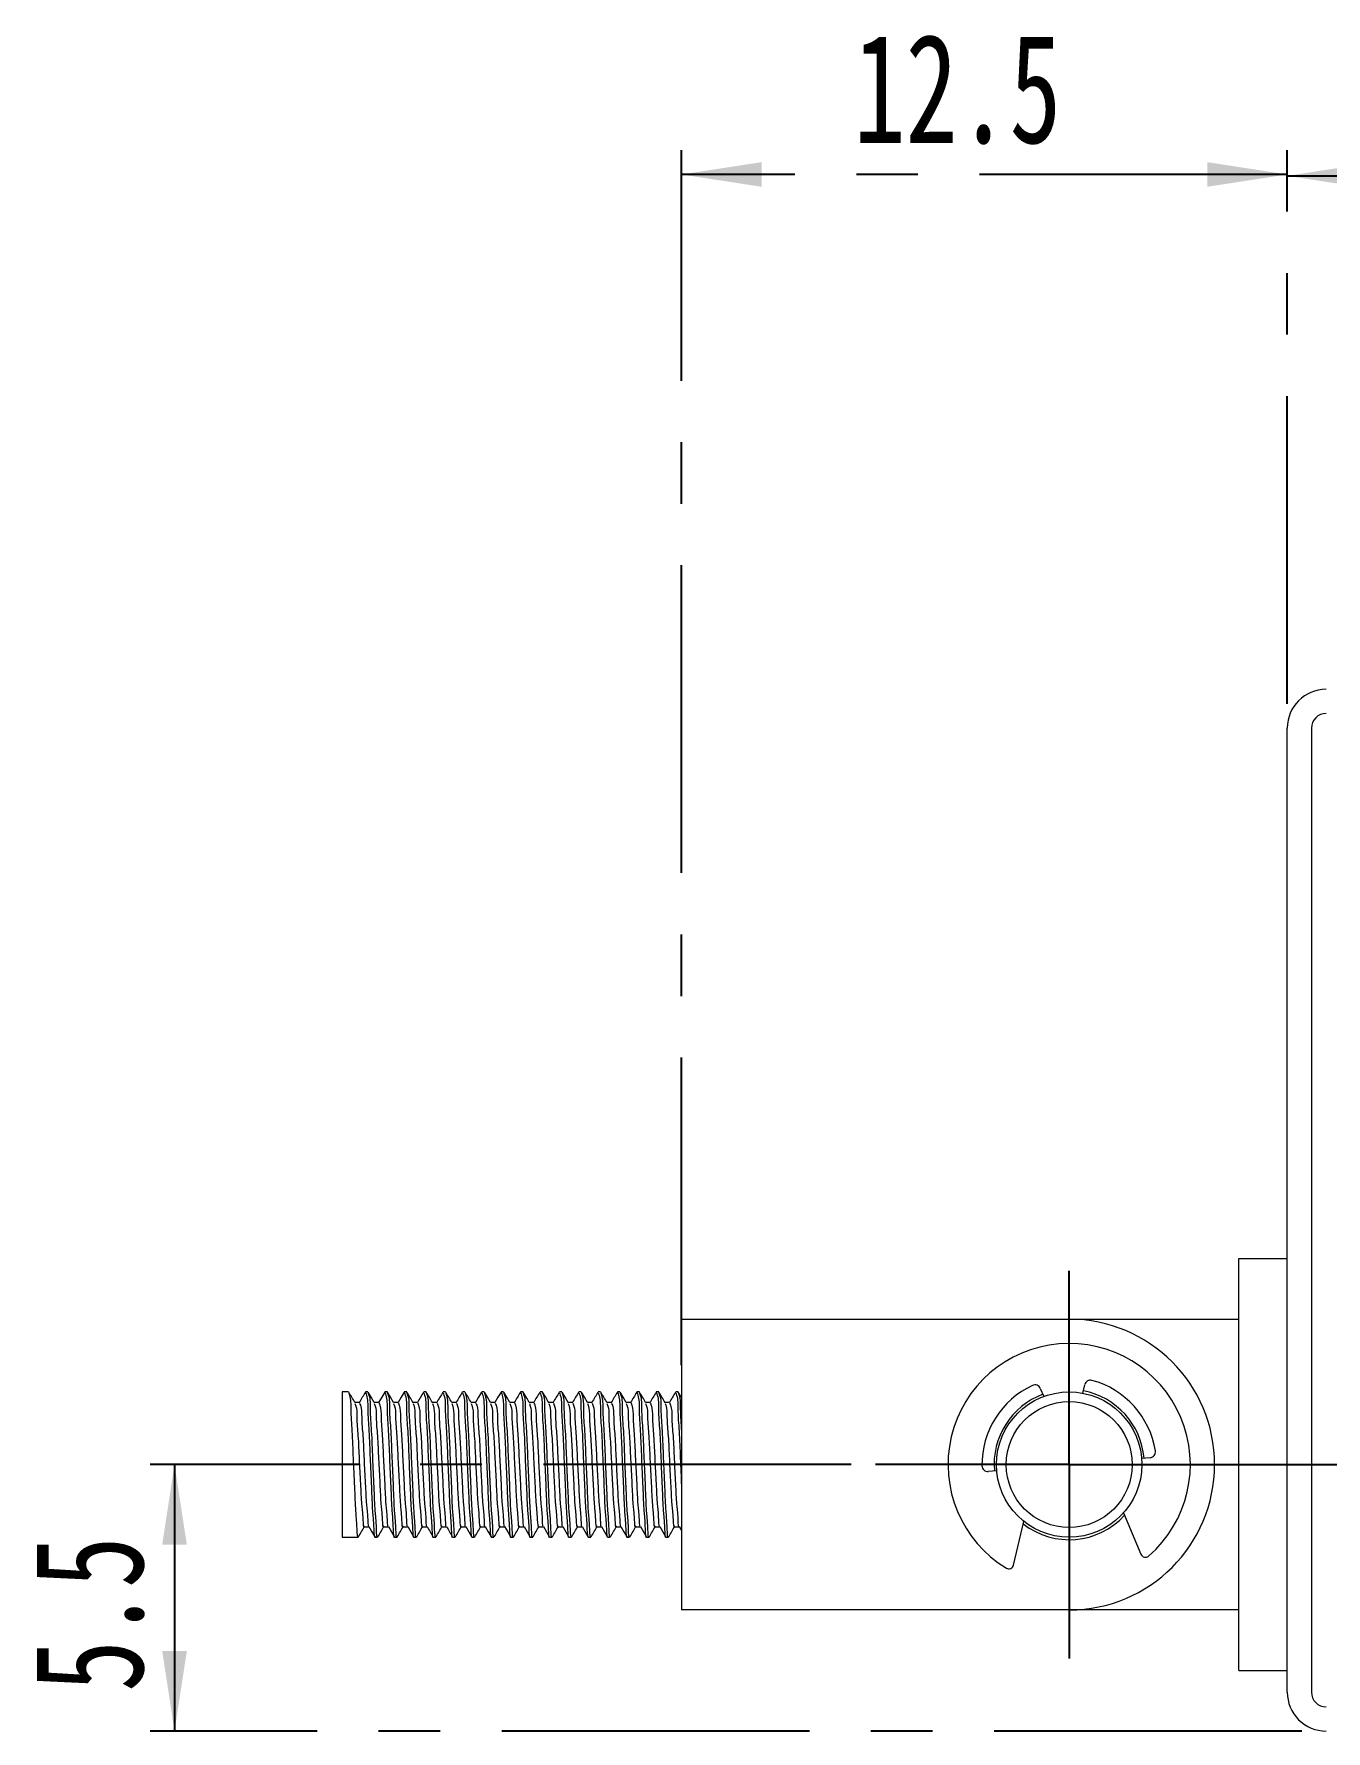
# Paper-space layout '시트4_ENG_with accessory' of a CAD drawing. Header units: millimetres. Extents: x 5 to 415, y 5 to 292.
# Drawn here: x 88.2 to 141.5, y 112.9 to 183 of the extents above; entities that cross this region are included whole.
import ezdxf

# ---------------------------------------------------------------- set-up
doc = ezdxf.new("R2010")
doc.units = ezdxf.units.MM
doc.linetypes.add('CENTERX2', pattern=[20.32, 12.7, -2.54, 2.54, -2.54])
doc.layers.add('CENTER_LINE', color=7, linetype='CENTERX2')
doc.styles.add('SLDTEXTSTYLE0', font='TXT', dxfattribs={"width": 0.7})
doc.dimstyles.new('SLDDIMSTYLE0', dxfattribs={"dimtxt": 4.5, "dimasz": 3.302, "dimexe": 0, "dimexo": 0.0625, "dimgap": 1.125, "dimtad": 1, "dimlfac": 0.5, "dimrnd": 1e-09, "dimzin": 12, "dimdsep": 46, "dimtxsty": 'SLDTEXTSTYLE0', "dimsah": 1, "dimcen": 0.09, "dimadec": 0, "dimazin": 3, "dimtfac": 1, "dimtofl": 0, "dimtmove": 0, "dimatfit": 3, "dimfxl": 1, "dimfrac": 2, "dimtolj": 1, "dimtzin": 12, "dimarcsym": 0})

# ---------------------------------------------------------------- blocks, each defined once
blk = doc.blocks.new('_D_34')
at = {"layer": 'CENTER_LINE'}
for p, q in [((139.931, 155.317), (139.931, 178.112)), ((203.931, 155.317), (203.931, 178.112)), ((139.931, 177.112), (203.931, 177.112))]:
    blk.add_line(p, q, dxfattribs=at)
for points in [[(139.931, 177.112), (143.233, 176.604), (143.233, 177.62)], [(203.931, 177.112), (200.629, 177.62), (200.629, 176.604)]]:
    blk.add_solid(points, dxfattribs=at)
at = {"layer": 'CENTER_LINE', "insert": (168.918, 182.913), "char_height": 4.5, "attachment_point": 1, "style": 'SLDTEXTSTYLE0'}
blk.add_mtext('32', dxfattribs=at)
blk = doc.blocks.new('_D_36')
at = {"layer": 'CENTER_LINE'}
for p, q in [((114.931, 128.017), (114.931, 178.169)), ((139.931, 155.317), (139.931, 178.169)), ((139.931, 177.169), (114.931, 177.169))]:
    blk.add_line(p, q, dxfattribs=at)
for points in [[(114.931, 177.169), (118.233, 176.661), (118.233, 177.677)], [(139.931, 177.169), (136.629, 177.677), (136.629, 176.661)]]:
    blk.add_solid(points, dxfattribs=at)
at = {"layer": 'CENTER_LINE', "insert": (122.037, 182.969), "char_height": 4.5, "attachment_point": 1, "style": 'SLDTEXTSTYLE0'}
blk.add_mtext('12.5', dxfattribs=at)
blk = doc.blocks.new('_D_37')
at = {"layer": 'CENTER_LINE'}
for p, q in [((121.931, 123.917), (93.009, 123.917)), ((94.009, 123.917), (94.009, 112.917)), ((140.531, 112.917), (93.009, 112.917))]:
    blk.add_line(p, q, dxfattribs=at)
for points in [[(94.009, 123.917), (93.501, 120.615), (94.517, 120.615)], [(94.009, 112.917), (94.517, 116.219), (93.501, 116.219)]]:
    blk.add_solid(points, dxfattribs=at)
at = {"layer": 'CENTER_LINE', "insert": (88.208, 114.53), "char_height": 4.5, "attachment_point": 1, "rotation": 90, "style": 'SLDTEXTSTYLE0'}
blk.add_mtext('5.5', dxfattribs=at)
blk = doc.blocks.new('SW_CENTERMARKSYMBOL_17')
at = {"layer": 'CENTER_LINE', "color": 0}
for p, q in [((0, 5), (0, 8)), ((0, 0), (0, 5)), ((-5, 0), (-8, 0)), ((0, 0), (-5, 0)), ((0, 0), (0, -5)), ((0, 0), (5, 0)), ((5, 0), (71.473, 0)), ((0, -5), (0, -8))]:
    blk.add_line(p, q, dxfattribs=at)

psp = doc.layouts.new('시트4_ENG_with accessory')

# ---------------------------------------------------------------- linework, layer by layer
at = {"color": 7, "linetype": 'Continuous', "lineweight": 18}
for p, q in [((139.931, 114.517), (139.931, 154.317)), ((140.931, 154.317), (140.931, 114.517)), ((137.931, 132.417), (139.931, 132.417)), ((137.931, 115.417), (137.931, 132.417)), ((114.931, 129.917), (114.931, 117.917)), ((114.931, 129.917), (117.531, 129.917)), ((117.531, 129.917), (130.931, 129.917)), ((130.931, 129.917), (137.931, 129.917)), ((101.192, 126.917), (100.931, 126.917)), ((100.931, 126.917), (100.931, 120.917)), ((101.992, 126.917), (101.892, 126.917)), ((102.792, 126.917), (102.692, 126.917)), ((103.592, 126.917), (103.492, 126.917)), ((104.392, 126.917), (104.292, 126.917)), ((105.192, 126.917), (105.092, 126.917)), ((105.992, 126.917), (105.892, 126.917)), ((106.792, 126.917), (106.692, 126.917)), ((107.592, 126.917), (107.492, 126.917)), ((108.392, 126.917), (108.292, 126.917)), ((109.192, 126.917), (109.092, 126.917)), ((109.992, 126.917), (109.892, 126.917)), ((110.792, 126.917), (110.692, 126.917)), ((111.592, 126.917), (111.492, 126.917)), ((112.392, 126.917), (112.292, 126.917)), ((113.192, 126.917), (113.092, 126.917)), ((113.992, 126.917), (113.892, 126.917)), ((114.792, 126.917), (114.692, 126.917)), ((129.739, 127.059), (129.879, 126.727)), ((131.492, 126.864), (131.574, 127.215)), ((101.642, 126.484), (101.447, 126.484)), ((102.442, 126.484), (102.247, 126.484)), ((103.242, 126.484), (103.047, 126.484)), ((104.042, 126.484), (103.847, 126.484)), ((104.842, 126.484), (104.647, 126.484)), ((105.642, 126.484), (105.447, 126.484)), ((106.442, 126.484), (106.247, 126.484)), ((107.242, 126.484), (107.047, 126.484)), ((108.042, 126.484), (107.847, 126.484)), ((108.842, 126.484), (108.647, 126.484)), ((109.642, 126.484), (109.447, 126.484)), ((110.442, 126.484), (110.247, 126.484)), ((111.242, 126.484), (111.047, 126.484)), ((112.042, 126.484), (111.847, 126.484)), ((112.842, 126.484), (112.647, 126.484)), ((113.642, 126.484), (113.447, 126.484)), ((114.442, 126.484), (114.247, 126.484)), ((134.27, 124.202), (133.92, 124.172)), ((127.942, 123.663), (127.592, 123.633)), ((133.173, 121.924), (133.894, 120.215)), ((101.842, 121.35), (102.037, 121.35)), ((102.642, 121.35), (102.837, 121.35)), ((103.442, 121.35), (103.637, 121.35)), ((104.242, 121.35), (104.437, 121.35)), ((105.042, 121.35), (105.237, 121.35)), ((105.842, 121.35), (106.037, 121.35)), ((106.642, 121.35), (106.837, 121.35)), ((107.442, 121.35), (107.637, 121.35)), ((108.242, 121.35), (108.437, 121.35)), ((109.042, 121.35), (109.237, 121.35)), ((109.842, 121.35), (110.037, 121.35)), ((110.642, 121.35), (110.837, 121.35)), ((111.442, 121.35), (111.637, 121.35)), ((112.242, 121.35), (112.437, 121.35)), ((113.042, 121.35), (113.237, 121.35)), ((113.842, 121.35), (114.037, 121.35)), ((114.642, 121.35), (114.837, 121.35)), ((114.833, 121.359), (114.931, 121.189)), ((128.637, 119.767), (129.058, 121.573)), ((100.931, 120.917), (101.592, 120.917)), ((102.292, 120.917), (102.392, 120.917)), ((103.092, 120.917), (103.192, 120.917)), ((103.892, 120.917), (103.992, 120.917)), ((104.692, 120.917), (104.792, 120.917)), ((105.492, 120.917), (105.592, 120.917)), ((106.292, 120.917), (106.392, 120.917)), ((107.092, 120.917), (107.192, 120.917)), ((107.892, 120.917), (107.992, 120.917)), ((108.692, 120.917), (108.792, 120.917)), ((109.492, 120.917), (109.592, 120.917)), ((110.292, 120.917), (110.392, 120.917)), ((111.092, 120.917), (111.192, 120.917)), ((111.892, 120.917), (111.992, 120.917)), ((112.692, 120.917), (112.792, 120.917)), ((113.492, 120.917), (113.592, 120.917)), ((114.292, 120.917), (114.392, 120.917)), ((117.531, 117.917), (114.931, 117.917)), ((130.931, 117.917), (117.531, 117.917)), ((137.931, 117.917), (130.931, 117.917)), ((137.931, 115.417), (139.931, 115.417))]:
    psp.add_line(p, q, dxfattribs=at)
at = {"color": 7, "linetype": 'Continuous', "lineweight": 18, "flags": 128}
for points in [[(102.251, 126.477), (102.126, 126.694), (102, 126.911)], [(102.684, 126.91), (102.558, 126.693), (102.432, 126.476)], [(103.051, 126.477), (102.926, 126.694), (102.8, 126.911)], [(103.484, 126.91), (103.358, 126.693), (103.232, 126.476)], [(106.684, 126.91), (106.558, 126.693), (106.432, 126.476)], [(107.051, 126.477), (106.926, 126.694), (106.8, 126.911)], [(107.484, 126.91), (107.358, 126.693), (107.232, 126.476)], [(107.851, 126.477), (107.726, 126.694), (107.6, 126.911)], [(110.251, 126.477), (110.126, 126.694), (110, 126.911)], [(111.051, 126.477), (110.926, 126.694), (110.8, 126.911)], [(112.651, 126.477), (112.526, 126.694), (112.4, 126.911)], [(102.033, 121.359), (102.158, 121.141), (102.284, 120.924)], [(102.833, 121.359), (102.958, 121.141), (103.084, 120.924)], [(103.633, 121.359), (103.758, 121.141), (103.884, 120.924)], [(106.033, 121.359), (106.158, 121.141), (106.284, 120.924)], [(106.833, 121.359), (106.958, 121.141), (107.084, 120.924)], [(107.633, 121.359), (107.758, 121.141), (107.884, 120.924)], [(108.433, 121.359), (108.558, 121.141), (108.684, 120.924)], [(109.233, 121.359), (109.358, 121.141), (109.484, 120.924)], [(110.033, 121.359), (110.158, 121.141), (110.284, 120.924)], [(110.833, 121.359), (110.958, 121.141), (111.084, 120.924)], [(111.633, 121.359), (111.758, 121.141), (111.884, 120.924)], [(112.433, 121.359), (112.558, 121.141), (112.684, 120.924)], [(113.233, 121.359), (113.358, 121.141), (113.484, 120.924)], [(114.033, 121.359), (114.158, 121.141), (114.284, 120.924)]]:
    psp.add_lwpolyline(points, dxfattribs=at)
at = {"color": 7, "linetype": 'Continuous', "lineweight": 18}
for radius in [3, 2.6]:
    psp.add_circle((130.931, 123.917), radius, dxfattribs=at)
for centre, radius, start, end in [((141.531, 154.317), 1.6, 90.00011, 179.99989), ((141.531, 154.317), 0.6, 89.99961, 180.00021), ((130.931, 123.917), 6, 270.00001, 89.99999), ((130.931, 123.917), 5, 310.96972, 238.77024), ((130.931, 123.917), 3.6, 114.86744, 180.77405), ((130.931, 123.917), 3.1, 110.59825, 184.86994), ((129.518, 126.966), 0.24, 22.87147, 114.86514), ((130.931, 123.917), 3.1, 4.86998, 79.14171), ((131.808, 127.161), 0.24, 74.87374, 166.86952), ((130.931, 123.917), 3.6, 8.96614, 74.87221), ((134.25, 124.441), 0.24, 274.87054, 8.96515), ((127.571, 123.872), 0.24, 180.77368, 274.86922), ((130.931, 123.917), 3.1, 232.25476, 317.48519), ((134.078, 120.293), 0.2, 202.86889, 310.97074), ((128.442, 119.813), 0.2, 238.77298, 346.86722), ((141.531, 114.517), 1.6, 180.00002, 270.00012), ((141.531, 114.517), 0.6, 180.00004, 269.99978)]:
    psp.add_arc(centre, radius, start, end, dxfattribs=at)
for points, knots in [([(101.451, 126.477), (101.41, 126.549), (101.326, 126.694), (101.242, 126.838), (101.2, 126.911)], [0, 0, 0, 0, 0.499933, 1, 1, 1, 1]), ([(101.201, 126.858), (101.211, 126.833), (101.291, 126.629), (101.266, 126.091), (101.346, 125.237), (101.376, 124.153), (101.433, 123.094), (101.469, 121.995), (101.521, 121.577), (101.549, 120.818), (101.597, 120.964), (101.605, 120.988)], [0, 0, 0, 0, 0.013526, 0.109229, 0.260377, 0.446018, 0.64329, 0.810404, 0.933977, 0.9892, 1, 1, 1, 1]), ([(101.884, 126.91), (101.842, 126.837), (101.758, 126.693), (101.674, 126.548), (101.632, 126.476)], [0, 0, 0, 0, 0.50008, 1, 1, 1, 1]), ([(101.892, 126.88), (101.905, 126.848), (101.99, 126.636), (101.968, 126.091), (102.045, 125.237), (102.076, 124.152), (102.133, 123.097), (102.168, 121.985), (102.223, 121.597), (102.246, 120.822), (102.289, 120.945), (102.292, 120.954)], [0, 0, 0, 0, 0.017448, 0.113358, 0.264832, 0.450876, 0.648574, 0.81605, 0.93989, 0.995233, 1, 1, 1, 1]), ([(102.001, 126.858), (102.011, 126.833), (102.091, 126.629), (102.066, 126.091), (102.146, 125.237), (102.176, 124.152), (102.233, 123.097), (102.268, 121.985), (102.323, 121.597), (102.346, 120.822), (102.389, 120.945), (102.392, 120.954)], [0, 0, 0, 0, 0.0136085, 0.1098933, 0.2619595, 0.4487298, 0.6472013, 0.815331, 0.9396552, 0.995214, 1, 1, 1, 1]), ([(102.692, 126.88), (102.705, 126.848), (102.79, 126.636), (102.768, 126.091), (102.845, 125.237), (102.876, 124.152), (102.933, 123.097), (102.968, 121.985), (103.023, 121.597), (103.046, 120.822), (103.089, 120.945), (103.092, 120.954)], [0, 0, 0, 0, 0.017447, 0.113358, 0.264832, 0.450875, 0.648574, 0.81605, 0.93989, 0.995233, 1, 1, 1, 1]), ([(102.801, 126.858), (102.811, 126.833), (102.891, 126.629), (102.866, 126.091), (102.946, 125.237), (102.976, 124.152), (103.033, 123.097), (103.068, 121.985), (103.123, 121.597), (103.146, 120.822), (103.189, 120.945), (103.192, 120.954)], [0, 0, 0, 0, 0.013608, 0.109893, 0.26196, 0.44873, 0.647202, 0.815331, 0.939655, 0.995214, 1, 1, 1, 1]), ([(103.492, 126.88), (103.505, 126.848), (103.59, 126.636), (103.568, 126.091), (103.645, 125.237), (103.676, 124.152), (103.733, 123.097), (103.768, 121.985), (103.823, 121.597), (103.846, 120.822), (103.889, 120.945), (103.892, 120.954)], [0, 0, 0, 0, 0.017448, 0.113358, 0.264832, 0.450876, 0.648574, 0.81605, 0.93989, 0.995233, 1, 1, 1, 1]), ([(103.851, 126.477), (103.81, 126.549), (103.726, 126.694), (103.642, 126.838), (103.6, 126.911)], [0, 0, 0, 0, 0.499933, 1, 1, 1, 1]), ([(103.601, 126.858), (103.611, 126.833), (103.691, 126.629), (103.666, 126.091), (103.746, 125.237), (103.776, 124.152), (103.833, 123.097), (103.868, 121.985), (103.923, 121.597), (103.946, 120.822), (103.989, 120.945), (103.992, 120.954)], [0, 0, 0, 0, 0.0136085, 0.1098934, 0.2619596, 0.4487298, 0.6472012, 0.8153309, 0.939655, 0.995214, 1, 1, 1, 1]), ([(104.284, 126.91), (104.242, 126.837), (104.158, 126.693), (104.074, 126.548), (104.032, 126.476)], [0, 0, 0, 0, 0.50008, 1, 1, 1, 1]), ([(104.292, 126.88), (104.305, 126.848), (104.39, 126.636), (104.368, 126.091), (104.445, 125.237), (104.476, 124.152), (104.533, 123.097), (104.568, 121.985), (104.623, 121.597), (104.646, 120.822), (104.689, 120.945), (104.692, 120.954)], [0, 0, 0, 0, 0.017448, 0.113358, 0.264832, 0.450876, 0.648575, 0.81605, 0.93989, 0.995233, 1, 1, 1, 1]), ([(104.651, 126.477), (104.61, 126.549), (104.526, 126.694), (104.442, 126.838), (104.4, 126.911)], [0, 0, 0, 0, 0.499933, 1, 1, 1, 1]), ([(104.401, 126.858), (104.411, 126.833), (104.491, 126.629), (104.466, 126.091), (104.546, 125.237), (104.576, 124.152), (104.633, 123.097), (104.668, 121.985), (104.723, 121.597), (104.746, 120.822), (104.789, 120.945), (104.792, 120.954)], [0, 0, 0, 0, 0.013608, 0.109893, 0.26196, 0.44873, 0.647201, 0.815331, 0.939655, 0.995214, 1, 1, 1, 1]), ([(105.084, 126.91), (105.042, 126.837), (104.958, 126.693), (104.874, 126.548), (104.832, 126.476)], [0, 0, 0, 0, 0.50008, 1, 1, 1, 1]), ([(105.092, 126.88), (105.105, 126.848), (105.19, 126.636), (105.168, 126.091), (105.245, 125.237), (105.276, 124.152), (105.333, 123.097), (105.368, 121.985), (105.423, 121.597), (105.446, 120.822), (105.489, 120.945), (105.492, 120.954)], [0, 0, 0, 0, 0.017448, 0.113358, 0.264832, 0.450876, 0.648575, 0.81605, 0.93989, 0.995233, 1, 1, 1, 1]), ([(105.451, 126.477), (105.41, 126.549), (105.326, 126.694), (105.242, 126.838), (105.2, 126.911)], [0, 0, 0, 0, 0.499933, 1, 1, 1, 1]), ([(105.201, 126.858), (105.211, 126.833), (105.291, 126.629), (105.266, 126.091), (105.346, 125.237), (105.376, 124.152), (105.433, 123.097), (105.468, 121.985), (105.523, 121.597), (105.546, 120.822), (105.589, 120.945), (105.592, 120.954)], [0, 0, 0, 0, 0.0136085, 0.1098933, 0.2619595, 0.4487298, 0.6472013, 0.815331, 0.9396552, 0.995214, 1, 1, 1, 1]), ([(105.884, 126.91), (105.842, 126.837), (105.758, 126.693), (105.674, 126.548), (105.632, 126.476)], [0, 0, 0, 0, 0.50008, 1, 1, 1, 1]), ([(105.892, 126.88), (105.905, 126.848), (105.99, 126.636), (105.968, 126.091), (106.045, 125.237), (106.076, 124.152), (106.133, 123.097), (106.168, 121.985), (106.223, 121.597), (106.246, 120.822), (106.289, 120.945), (106.292, 120.954)], [0, 0, 0, 0, 0.017448, 0.113358, 0.264832, 0.450876, 0.648575, 0.81605, 0.93989, 0.995233, 1, 1, 1, 1]), ([(106.251, 126.477), (106.209, 126.549), (106.126, 126.694), (106.042, 126.838), (106, 126.911)], [0, 0, 0, 0, 0.499933, 1, 1, 1, 1]), ([(106.001, 126.858), (106.011, 126.833), (106.091, 126.629), (106.066, 126.091), (106.146, 125.237), (106.176, 124.152), (106.233, 123.097), (106.268, 121.985), (106.323, 121.597), (106.346, 120.822), (106.389, 120.945), (106.392, 120.954)], [0, 0, 0, 0, 0.0136085, 0.1098933, 0.2619595, 0.4487298, 0.6472013, 0.815331, 0.9396552, 0.995214, 1, 1, 1, 1]), ([(106.692, 126.88), (106.705, 126.848), (106.79, 126.636), (106.768, 126.091), (106.845, 125.237), (106.876, 124.152), (106.933, 123.097), (106.968, 121.985), (107.023, 121.597), (107.046, 120.822), (107.089, 120.945), (107.092, 120.954)], [0, 0, 0, 0, 0.017447, 0.113358, 0.264832, 0.450875, 0.648574, 0.81605, 0.93989, 0.995233, 1, 1, 1, 1]), ([(106.801, 126.858), (106.811, 126.833), (106.891, 126.629), (106.866, 126.091), (106.946, 125.237), (106.976, 124.152), (107.033, 123.097), (107.068, 121.985), (107.123, 121.597), (107.146, 120.822), (107.189, 120.945), (107.192, 120.954)], [0, 0, 0, 0, 0.013608, 0.109893, 0.26196, 0.44873, 0.647202, 0.815331, 0.939655, 0.995214, 1, 1, 1, 1]), ([(107.492, 126.88), (107.505, 126.848), (107.59, 126.636), (107.568, 126.091), (107.645, 125.237), (107.676, 124.152), (107.733, 123.097), (107.768, 121.985), (107.823, 121.597), (107.846, 120.822), (107.889, 120.945), (107.892, 120.954)], [0, 0, 0, 0, 0.0174479, 0.1133579, 0.2648322, 0.4508755, 0.6485744, 0.8160497, 0.9398899, 0.9952327, 1, 1, 1, 1]), ([(107.601, 126.858), (107.611, 126.833), (107.691, 126.629), (107.666, 126.091), (107.746, 125.237), (107.776, 124.152), (107.833, 123.097), (107.868, 121.985), (107.923, 121.597), (107.946, 120.822), (107.989, 120.945), (107.992, 120.954)], [0, 0, 0, 0, 0.0136085, 0.1098934, 0.2619596, 0.4487298, 0.6472012, 0.8153309, 0.939655, 0.995214, 1, 1, 1, 1]), ([(108.284, 126.91), (108.242, 126.837), (108.158, 126.693), (108.074, 126.548), (108.032, 126.476)], [0, 0, 0, 0, 0.50008, 1, 1, 1, 1]), ([(108.292, 126.88), (108.305, 126.848), (108.39, 126.636), (108.368, 126.091), (108.445, 125.237), (108.476, 124.152), (108.533, 123.097), (108.568, 121.985), (108.623, 121.597), (108.646, 120.822), (108.689, 120.945), (108.692, 120.954)], [0, 0, 0, 0, 0.017448, 0.113358, 0.264832, 0.450876, 0.648575, 0.81605, 0.93989, 0.995233, 1, 1, 1, 1]), ([(108.651, 126.477), (108.61, 126.549), (108.526, 126.694), (108.442, 126.838), (108.4, 126.911)], [0, 0, 0, 0, 0.499933, 1, 1, 1, 1]), ([(108.401, 126.858), (108.411, 126.833), (108.491, 126.629), (108.466, 126.091), (108.546, 125.237), (108.576, 124.152), (108.633, 123.097), (108.668, 121.985), (108.723, 121.597), (108.746, 120.822), (108.789, 120.945), (108.792, 120.954)], [0, 0, 0, 0, 0.0136085, 0.1098934, 0.2619596, 0.4487298, 0.6472012, 0.8153309, 0.939655, 0.995214, 1, 1, 1, 1]), ([(109.084, 126.91), (109.042, 126.837), (108.958, 126.693), (108.874, 126.548), (108.832, 126.476)], [0, 0, 0, 0, 0.500084, 1, 1, 1, 1]), ([(109.092, 126.88), (109.105, 126.848), (109.19, 126.636), (109.168, 126.091), (109.245, 125.237), (109.276, 124.152), (109.333, 123.097), (109.368, 121.985), (109.423, 121.597), (109.446, 120.822), (109.489, 120.945), (109.492, 120.954)], [0, 0, 0, 0, 0.017448, 0.113358, 0.264832, 0.450876, 0.648575, 0.81605, 0.93989, 0.995233, 1, 1, 1, 1]), ([(109.451, 126.477), (109.41, 126.549), (109.326, 126.694), (109.242, 126.838), (109.2, 126.911)], [0, 0, 0, 0, 0.499933, 1, 1, 1, 1]), ([(109.201, 126.858), (109.211, 126.833), (109.291, 126.629), (109.266, 126.091), (109.346, 125.237), (109.376, 124.152), (109.433, 123.097), (109.468, 121.985), (109.523, 121.597), (109.546, 120.822), (109.589, 120.945), (109.592, 120.954)], [0, 0, 0, 0, 0.0136085, 0.1098934, 0.2619595, 0.4487298, 0.6472013, 0.815331, 0.9396551, 0.995214, 1, 1, 1, 1]), ([(109.884, 126.91), (109.842, 126.837), (109.758, 126.693), (109.674, 126.548), (109.632, 126.476)], [0, 0, 0, 0, 0.500084, 1, 1, 1, 1]), ([(109.892, 126.88), (109.905, 126.848), (109.99, 126.636), (109.968, 126.091), (110.045, 125.237), (110.076, 124.152), (110.133, 123.097), (110.168, 121.985), (110.223, 121.597), (110.246, 120.822), (110.289, 120.945), (110.292, 120.954)], [0, 0, 0, 0, 0.017448, 0.113358, 0.264832, 0.450876, 0.648574, 0.81605, 0.93989, 0.995233, 1, 1, 1, 1]), ([(110.001, 126.858), (110.011, 126.833), (110.091, 126.629), (110.066, 126.091), (110.146, 125.237), (110.176, 124.152), (110.233, 123.097), (110.268, 121.985), (110.323, 121.597), (110.346, 120.822), (110.389, 120.945), (110.392, 120.954)], [0, 0, 0, 0, 0.0136085, 0.1098934, 0.2619596, 0.4487299, 0.6472014, 0.8153311, 0.9396553, 0.9952142, 1, 1, 1, 1]), ([(110.684, 126.91), (110.642, 126.837), (110.558, 126.693), (110.474, 126.548), (110.432, 126.476)], [0, 0, 0, 0, 0.500084, 1, 1, 1, 1]), ([(110.692, 126.88), (110.705, 126.848), (110.79, 126.636), (110.768, 126.091), (110.845, 125.237), (110.876, 124.152), (110.933, 123.097), (110.968, 121.985), (111.023, 121.597), (111.046, 120.822), (111.089, 120.945), (111.092, 120.954)], [0, 0, 0, 0, 0.017448, 0.113358, 0.264832, 0.450875, 0.648574, 0.81605, 0.93989, 0.995233, 1, 1, 1, 1]), ([(110.801, 126.858), (110.811, 126.833), (110.891, 126.629), (110.866, 126.091), (110.946, 125.237), (110.976, 124.152), (111.033, 123.097), (111.068, 121.985), (111.123, 121.597), (111.146, 120.822), (111.189, 120.945), (111.192, 120.954)], [0, 0, 0, 0, 0.0136085, 0.1098934, 0.2619595, 0.4487298, 0.6472013, 0.815331, 0.9396551, 0.995214, 1, 1, 1, 1]), ([(111.484, 126.91), (111.442, 126.837), (111.358, 126.693), (111.274, 126.548), (111.232, 126.476)], [0, 0, 0, 0, 0.50008, 1, 1, 1, 1]), ([(111.492, 126.88), (111.505, 126.848), (111.59, 126.636), (111.568, 126.091), (111.645, 125.237), (111.676, 124.152), (111.733, 123.097), (111.768, 121.985), (111.823, 121.597), (111.846, 120.822), (111.889, 120.945), (111.892, 120.954)], [0, 0, 0, 0, 0.017448, 0.113358, 0.264832, 0.450876, 0.648575, 0.81605, 0.93989, 0.995233, 1, 1, 1, 1]), ([(111.851, 126.477), (111.81, 126.549), (111.726, 126.694), (111.642, 126.838), (111.6, 126.911)], [0, 0, 0, 0, 0.499933, 1, 1, 1, 1]), ([(111.601, 126.858), (111.611, 126.833), (111.691, 126.629), (111.666, 126.091), (111.746, 125.237), (111.776, 124.152), (111.833, 123.097), (111.868, 121.985), (111.923, 121.597), (111.946, 120.822), (111.989, 120.945), (111.992, 120.954)], [0, 0, 0, 0, 0.0136085, 0.1098934, 0.2619595, 0.4487298, 0.6472013, 0.815331, 0.9396551, 0.995214, 1, 1, 1, 1]), ([(112.284, 126.91), (112.242, 126.837), (112.158, 126.693), (112.074, 126.548), (112.032, 126.476)], [0, 0, 0, 0, 0.500084, 1, 1, 1, 1]), ([(112.292, 126.88), (112.305, 126.848), (112.39, 126.636), (112.368, 126.091), (112.445, 125.237), (112.476, 124.152), (112.533, 123.097), (112.568, 121.985), (112.623, 121.597), (112.646, 120.822), (112.689, 120.945), (112.692, 120.954)], [0, 0, 0, 0, 0.017448, 0.113358, 0.264832, 0.450875, 0.648574, 0.81605, 0.93989, 0.995233, 1, 1, 1, 1]), ([(112.401, 126.858), (112.411, 126.833), (112.491, 126.629), (112.466, 126.091), (112.546, 125.237), (112.576, 124.152), (112.633, 123.097), (112.668, 121.985), (112.723, 121.597), (112.746, 120.822), (112.789, 120.945), (112.792, 120.954)], [0, 0, 0, 0, 0.013608, 0.109893, 0.26196, 0.44873, 0.647201, 0.815331, 0.939655, 0.995214, 1, 1, 1, 1]), ([(113.084, 126.91), (113.042, 126.837), (112.958, 126.693), (112.874, 126.548), (112.832, 126.476)], [0, 0, 0, 0, 0.500084, 1, 1, 1, 1]), ([(113.092, 126.88), (113.105, 126.848), (113.19, 126.636), (113.168, 126.091), (113.245, 125.237), (113.276, 124.152), (113.333, 123.097), (113.368, 121.985), (113.423, 121.597), (113.446, 120.822), (113.489, 120.945), (113.492, 120.954)], [0, 0, 0, 0, 0.0174479, 0.113358, 0.2648323, 0.4508756, 0.6485746, 0.8160499, 0.9398902, 0.9952329, 1, 1, 1, 1]), ([(113.451, 126.477), (113.41, 126.549), (113.326, 126.694), (113.242, 126.838), (113.2, 126.911)], [0, 0, 0, 0, 0.499933, 1, 1, 1, 1]), ([(113.201, 126.858), (113.211, 126.833), (113.291, 126.629), (113.266, 126.091), (113.346, 125.237), (113.376, 124.152), (113.433, 123.097), (113.468, 121.985), (113.523, 121.597), (113.546, 120.822), (113.589, 120.945), (113.592, 120.954)], [0, 0, 0, 0, 0.0136085, 0.1098934, 0.2619595, 0.4487298, 0.6472013, 0.815331, 0.9396551, 0.995214, 1, 1, 1, 1]), ([(113.884, 126.91), (113.842, 126.837), (113.758, 126.693), (113.674, 126.548), (113.632, 126.476)], [0, 0, 0, 0, 0.50008, 1, 1, 1, 1]), ([(113.892, 126.88), (113.905, 126.848), (113.99, 126.636), (113.968, 126.091), (114.045, 125.237), (114.076, 124.152), (114.133, 123.097), (114.168, 121.985), (114.223, 121.597), (114.246, 120.822), (114.289, 120.945), (114.292, 120.954)], [0, 0, 0, 0, 0.017448, 0.113358, 0.264832, 0.450876, 0.648575, 0.81605, 0.93989, 0.995233, 1, 1, 1, 1]), ([(114.251, 126.477), (114.21, 126.549), (114.126, 126.694), (114.042, 126.838), (114, 126.911)], [0, 0, 0, 0, 0.499933, 1, 1, 1, 1]), ([(114.001, 126.858), (114.011, 126.833), (114.091, 126.629), (114.066, 126.091), (114.146, 125.237), (114.176, 124.152), (114.233, 123.097), (114.268, 121.985), (114.323, 121.597), (114.346, 120.822), (114.389, 120.945), (114.392, 120.954)], [0, 0, 0, 0, 0.013609, 0.109894, 0.26196, 0.44873, 0.647201, 0.815331, 0.939655, 0.995214, 1, 1, 1, 1]), ([(114.684, 126.91), (114.642, 126.837), (114.558, 126.693), (114.474, 126.548), (114.432, 126.476)], [0, 0, 0, 0, 0.500084, 1, 1, 1, 1]), ([(114.692, 126.88), (114.705, 126.848), (114.79, 126.636), (114.768, 126.092), (114.845, 125.235), (114.877, 124.175), (114.913, 123.422), (114.931, 123.04)], [0, 0, 0, 0, 0.0271778, 0.1765746, 0.4125224, 0.7023175, 1, 1, 1, 1]), ([(114.931, 126.685), (114.929, 126.688), (114.885, 126.763), (114.842, 126.838), (114.8, 126.911)], [0, 0, 0, 0, 0.039482, 1, 1, 1, 1]), ([(114.801, 126.858), (114.811, 126.833), (114.891, 126.629), (114.868, 126.092), (114.907, 125.602), (114.931, 125.301)], [0, 0, 0, 0, 0.051949, 0.419505, 1, 1, 1, 1]), ([(101.452, 126.431), (101.461, 126.41), (101.54, 126.24), (101.517, 125.776), (101.595, 125.047), (101.626, 124.118), (101.683, 123.215), (101.718, 122.265), (101.772, 121.929), (101.797, 121.27), (101.839, 121.374), (101.842, 121.382)], [0, 0, 0, 0, 0.013365, 0.109739, 0.261791, 0.448511, 0.646932, 0.815023, 0.93938, 0.995147, 1, 1, 1, 1]), ([(101.642, 126.453), (101.655, 126.425), (101.738, 126.248), (101.719, 125.776), (101.795, 125.047), (101.826, 124.117), (101.883, 123.218), (101.917, 122.257), (101.975, 121.945), (101.993, 121.272), (102.032, 121.359), (102.032, 121.359)], [0, 0, 0, 0, 0.017982, 0.114376, 0.266458, 0.453217, 0.651679, 0.819804, 0.944187, 0.999965, 1, 1, 1, 1]), ([(102.252, 126.431), (102.261, 126.41), (102.34, 126.24), (102.317, 125.776), (102.395, 125.047), (102.426, 124.118), (102.483, 123.215), (102.518, 122.265), (102.572, 121.929), (102.597, 121.27), (102.639, 121.374), (102.642, 121.382)], [0, 0, 0, 0, 0.013365, 0.109739, 0.261791, 0.448511, 0.646932, 0.815023, 0.93938, 0.995147, 1, 1, 1, 1]), ([(102.442, 126.453), (102.455, 126.425), (102.538, 126.248), (102.519, 125.776), (102.595, 125.047), (102.626, 124.117), (102.683, 123.218), (102.717, 122.257), (102.775, 121.945), (102.793, 121.272), (102.832, 121.359), (102.832, 121.359)], [0, 0, 0, 0, 0.017982, 0.114376, 0.266458, 0.453217, 0.651679, 0.819804, 0.944187, 0.999965, 1, 1, 1, 1]), ([(103.052, 126.431), (103.061, 126.41), (103.14, 126.24), (103.117, 125.776), (103.195, 125.047), (103.226, 124.118), (103.283, 123.215), (103.318, 122.265), (103.372, 121.929), (103.397, 121.27), (103.439, 121.374), (103.442, 121.382)], [0, 0, 0, 0, 0.013365, 0.109739, 0.261791, 0.448511, 0.646932, 0.815023, 0.939381, 0.995147, 1, 1, 1, 1]), ([(103.242, 126.453), (103.255, 126.425), (103.338, 126.248), (103.319, 125.776), (103.395, 125.047), (103.426, 124.117), (103.483, 123.218), (103.517, 122.257), (103.575, 121.945), (103.593, 121.272), (103.632, 121.359), (103.632, 121.359)], [0, 0, 0, 0, 0.017982, 0.114376, 0.266458, 0.453217, 0.651679, 0.819804, 0.944187, 0.999965, 1, 1, 1, 1]), ([(103.852, 126.431), (103.861, 126.41), (103.94, 126.24), (103.917, 125.776), (103.995, 125.047), (104.026, 124.118), (104.083, 123.215), (104.118, 122.265), (104.172, 121.929), (104.197, 121.27), (104.239, 121.374), (104.242, 121.382)], [0, 0, 0, 0, 0.013365, 0.109739, 0.261791, 0.448511, 0.646933, 0.815023, 0.939381, 0.995147, 1, 1, 1, 1]), ([(104.042, 126.453), (104.055, 126.425), (104.138, 126.248), (104.119, 125.776), (104.195, 125.047), (104.226, 124.117), (104.283, 123.218), (104.317, 122.257), (104.375, 121.945), (104.393, 121.272), (104.432, 121.359), (104.432, 121.359)], [0, 0, 0, 0, 0.017981, 0.114375, 0.266458, 0.453216, 0.651679, 0.819804, 0.944187, 0.999965, 1, 1, 1, 1]), ([(104.652, 126.431), (104.661, 126.41), (104.74, 126.24), (104.717, 125.776), (104.795, 125.047), (104.826, 124.118), (104.883, 123.215), (104.918, 122.265), (104.972, 121.929), (104.997, 121.27), (105.039, 121.374), (105.042, 121.382)], [0, 0, 0, 0, 0.013365, 0.1097392, 0.2617907, 0.4485105, 0.6469322, 0.8150226, 0.9393802, 0.9951465, 1, 1, 1, 1]), ([(104.842, 126.453), (104.855, 126.425), (104.938, 126.248), (104.919, 125.776), (104.995, 125.047), (105.026, 124.117), (105.083, 123.218), (105.117, 122.257), (105.175, 121.945), (105.193, 121.272), (105.232, 121.359), (105.232, 121.359)], [0, 0, 0, 0, 0.017982, 0.114376, 0.266458, 0.453217, 0.651679, 0.819804, 0.944187, 0.999965, 1, 1, 1, 1]), ([(105.452, 126.431), (105.461, 126.41), (105.54, 126.24), (105.517, 125.776), (105.595, 125.047), (105.626, 124.118), (105.683, 123.215), (105.718, 122.265), (105.772, 121.929), (105.797, 121.27), (105.839, 121.374), (105.842, 121.382)], [0, 0, 0, 0, 0.013365, 0.109739, 0.261791, 0.448511, 0.646932, 0.815023, 0.93938, 0.995147, 1, 1, 1, 1]), ([(105.642, 126.453), (105.655, 126.425), (105.738, 126.248), (105.719, 125.776), (105.795, 125.047), (105.826, 124.117), (105.883, 123.218), (105.917, 122.257), (105.975, 121.945), (105.993, 121.272), (106.032, 121.359), (106.032, 121.359)], [0, 0, 0, 0, 0.017982, 0.114376, 0.266458, 0.453217, 0.651679, 0.819804, 0.944187, 0.999965, 1, 1, 1, 1]), ([(106.252, 126.431), (106.261, 126.41), (106.34, 126.24), (106.317, 125.776), (106.395, 125.047), (106.426, 124.118), (106.483, 123.215), (106.518, 122.265), (106.572, 121.929), (106.597, 121.27), (106.639, 121.374), (106.642, 121.382)], [0, 0, 0, 0, 0.013365, 0.109739, 0.261791, 0.448511, 0.646932, 0.815023, 0.93938, 0.995147, 1, 1, 1, 1]), ([(106.442, 126.453), (106.455, 126.425), (106.538, 126.248), (106.519, 125.776), (106.595, 125.047), (106.626, 124.117), (106.683, 123.218), (106.717, 122.257), (106.775, 121.945), (106.793, 121.272), (106.832, 121.359), (106.832, 121.359)], [0, 0, 0, 0, 0.017982, 0.114376, 0.266458, 0.453217, 0.651679, 0.819804, 0.944187, 0.999965, 1, 1, 1, 1]), ([(107.052, 126.431), (107.061, 126.41), (107.14, 126.24), (107.117, 125.776), (107.195, 125.047), (107.226, 124.118), (107.283, 123.215), (107.318, 122.265), (107.372, 121.929), (107.397, 121.27), (107.439, 121.374), (107.442, 121.382)], [0, 0, 0, 0, 0.013366, 0.10974, 0.261791, 0.448511, 0.646933, 0.815023, 0.939381, 0.995147, 1, 1, 1, 1]), ([(107.242, 126.453), (107.255, 126.425), (107.338, 126.248), (107.319, 125.776), (107.395, 125.047), (107.426, 124.117), (107.483, 123.218), (107.517, 122.257), (107.575, 121.945), (107.593, 121.272), (107.632, 121.359), (107.632, 121.359)], [0, 0, 0, 0, 0.017982, 0.114376, 0.266458, 0.453217, 0.651679, 0.819804, 0.944187, 0.999965, 1, 1, 1, 1]), ([(107.852, 126.431), (107.861, 126.41), (107.94, 126.24), (107.917, 125.776), (107.995, 125.047), (108.026, 124.118), (108.083, 123.215), (108.118, 122.265), (108.172, 121.929), (108.197, 121.27), (108.239, 121.374), (108.242, 121.382)], [0, 0, 0, 0, 0.013365, 0.109739, 0.261791, 0.448511, 0.646933, 0.815023, 0.939381, 0.995147, 1, 1, 1, 1]), ([(108.042, 126.453), (108.055, 126.425), (108.138, 126.248), (108.119, 125.776), (108.195, 125.047), (108.226, 124.117), (108.283, 123.218), (108.317, 122.257), (108.375, 121.945), (108.393, 121.272), (108.432, 121.359), (108.432, 121.359)], [0, 0, 0, 0, 0.017982, 0.114376, 0.266458, 0.453217, 0.651679, 0.819804, 0.944187, 0.999965, 1, 1, 1, 1]), ([(108.652, 126.431), (108.661, 126.41), (108.74, 126.24), (108.717, 125.776), (108.795, 125.047), (108.826, 124.118), (108.883, 123.215), (108.918, 122.265), (108.972, 121.929), (108.997, 121.27), (109.039, 121.374), (109.042, 121.382)], [0, 0, 0, 0, 0.013365, 0.109739, 0.261791, 0.448511, 0.646932, 0.815023, 0.939381, 0.995147, 1, 1, 1, 1]), ([(108.842, 126.453), (108.855, 126.425), (108.938, 126.248), (108.919, 125.776), (108.995, 125.047), (109.026, 124.117), (109.083, 123.218), (109.117, 122.257), (109.175, 121.945), (109.193, 121.272), (109.232, 121.359), (109.232, 121.359)], [0, 0, 0, 0, 0.017981, 0.114375, 0.266458, 0.453216, 0.651679, 0.819804, 0.944187, 0.999965, 1, 1, 1, 1]), ([(109.452, 126.431), (109.461, 126.41), (109.54, 126.24), (109.517, 125.776), (109.595, 125.047), (109.626, 124.118), (109.683, 123.215), (109.718, 122.265), (109.772, 121.929), (109.797, 121.27), (109.839, 121.374), (109.842, 121.382)], [0, 0, 0, 0, 0.013365, 0.109739, 0.261791, 0.448511, 0.646933, 0.815023, 0.939381, 0.995147, 1, 1, 1, 1]), ([(109.642, 126.453), (109.655, 126.425), (109.738, 126.248), (109.719, 125.776), (109.795, 125.047), (109.826, 124.117), (109.883, 123.218), (109.917, 122.257), (109.975, 121.945), (109.993, 121.272), (110.032, 121.359), (110.032, 121.359)], [0, 0, 0, 0, 0.017981, 0.114375, 0.266458, 0.453216, 0.651679, 0.819804, 0.944187, 0.999965, 1, 1, 1, 1]), ([(110.252, 126.431), (110.261, 126.41), (110.34, 126.24), (110.317, 125.776), (110.395, 125.047), (110.426, 124.118), (110.483, 123.215), (110.518, 122.265), (110.572, 121.929), (110.597, 121.27), (110.639, 121.374), (110.642, 121.382)], [0, 0, 0, 0, 0.013365, 0.10974, 0.261791, 0.448511, 0.646933, 0.815023, 0.939381, 0.995147, 1, 1, 1, 1]), ([(110.442, 126.453), (110.455, 126.425), (110.538, 126.248), (110.519, 125.776), (110.595, 125.047), (110.626, 124.117), (110.683, 123.218), (110.717, 122.257), (110.775, 121.945), (110.793, 121.272), (110.832, 121.359), (110.832, 121.359)], [0, 0, 0, 0, 0.0179816, 0.1143757, 0.2664584, 0.4532165, 0.6516788, 0.8198039, 0.9441869, 0.9999648, 1, 1, 1, 1]), ([(111.052, 126.431), (111.061, 126.41), (111.14, 126.24), (111.117, 125.776), (111.195, 125.047), (111.226, 124.118), (111.283, 123.215), (111.318, 122.265), (111.372, 121.929), (111.397, 121.27), (111.439, 121.374), (111.442, 121.382)], [0, 0, 0, 0, 0.013365, 0.109739, 0.261791, 0.448511, 0.646933, 0.815023, 0.939381, 0.995147, 1, 1, 1, 1]), ([(111.242, 126.453), (111.255, 126.425), (111.338, 126.248), (111.319, 125.776), (111.395, 125.047), (111.426, 124.117), (111.483, 123.218), (111.517, 122.257), (111.575, 121.945), (111.593, 121.272), (111.632, 121.359), (111.632, 121.359)], [0, 0, 0, 0, 0.017982, 0.114376, 0.266458, 0.453217, 0.651679, 0.819804, 0.944187, 0.999965, 1, 1, 1, 1]), ([(111.852, 126.431), (111.861, 126.41), (111.94, 126.24), (111.917, 125.776), (111.995, 125.047), (112.026, 124.118), (112.083, 123.215), (112.118, 122.265), (112.172, 121.929), (112.197, 121.27), (112.239, 121.374), (112.242, 121.382)], [0, 0, 0, 0, 0.013365, 0.109739, 0.261791, 0.448511, 0.646933, 0.815023, 0.939381, 0.995147, 1, 1, 1, 1]), ([(112.042, 126.453), (112.055, 126.425), (112.138, 126.248), (112.119, 125.776), (112.195, 125.047), (112.226, 124.117), (112.283, 123.218), (112.317, 122.257), (112.375, 121.945), (112.393, 121.272), (112.432, 121.359), (112.432, 121.359)], [0, 0, 0, 0, 0.017981, 0.114375, 0.266458, 0.453216, 0.651679, 0.819804, 0.944187, 0.999965, 1, 1, 1, 1]), ([(112.652, 126.431), (112.661, 126.41), (112.74, 126.24), (112.717, 125.776), (112.795, 125.047), (112.826, 124.118), (112.883, 123.215), (112.918, 122.265), (112.972, 121.929), (112.997, 121.27), (113.039, 121.374), (113.042, 121.382)], [0, 0, 0, 0, 0.013365, 0.109739, 0.261791, 0.448511, 0.646932, 0.815023, 0.939381, 0.995147, 1, 1, 1, 1]), ([(112.842, 126.453), (112.855, 126.425), (112.938, 126.248), (112.919, 125.776), (112.995, 125.047), (113.026, 124.117), (113.083, 123.218), (113.117, 122.257), (113.175, 121.945), (113.193, 121.272), (113.232, 121.359), (113.232, 121.359)], [0, 0, 0, 0, 0.017982, 0.114376, 0.266458, 0.453217, 0.651679, 0.819804, 0.944187, 0.999965, 1, 1, 1, 1]), ([(113.452, 126.431), (113.461, 126.41), (113.54, 126.24), (113.517, 125.776), (113.595, 125.047), (113.626, 124.118), (113.683, 123.215), (113.718, 122.265), (113.772, 121.929), (113.797, 121.27), (113.839, 121.374), (113.842, 121.382)], [0, 0, 0, 0, 0.013365, 0.109739, 0.261791, 0.448511, 0.646933, 0.815023, 0.939381, 0.995147, 1, 1, 1, 1]), ([(113.642, 126.453), (113.655, 126.425), (113.738, 126.248), (113.719, 125.776), (113.795, 125.047), (113.826, 124.117), (113.883, 123.218), (113.917, 122.257), (113.975, 121.945), (113.993, 121.272), (114.032, 121.359), (114.032, 121.359)], [0, 0, 0, 0, 0.017982, 0.114376, 0.266458, 0.453217, 0.651679, 0.819804, 0.944187, 0.999965, 1, 1, 1, 1]), ([(114.252, 126.431), (114.261, 126.41), (114.34, 126.24), (114.317, 125.776), (114.395, 125.047), (114.426, 124.118), (114.483, 123.215), (114.518, 122.265), (114.572, 121.929), (114.597, 121.27), (114.639, 121.374), (114.642, 121.382)], [0, 0, 0, 0, 0.013365, 0.109739, 0.261791, 0.448511, 0.646933, 0.815023, 0.939381, 0.995147, 1, 1, 1, 1]), ([(114.442, 126.453), (114.455, 126.425), (114.538, 126.248), (114.519, 125.776), (114.595, 125.047), (114.626, 124.117), (114.683, 123.218), (114.717, 122.257), (114.775, 121.945), (114.793, 121.272), (114.832, 121.359), (114.832, 121.359)], [0, 0, 0, 0, 0.017981, 0.114375, 0.266458, 0.453216, 0.651679, 0.819804, 0.944187, 0.999965, 1, 1, 1, 1]), ([(101.604, 120.933), (101.646, 121.005), (101.73, 121.15), (101.814, 121.295), (101.856, 121.367)], [0, 0, 0, 0, 0.500157, 1, 1, 1, 1]), ([(102.404, 120.933), (102.446, 121.005), (102.53, 121.15), (102.614, 121.295), (102.656, 121.367)], [0, 0, 0, 0, 0.500157, 1, 1, 1, 1]), ([(103.204, 120.933), (103.246, 121.005), (103.33, 121.15), (103.414, 121.295), (103.456, 121.367)], [0, 0, 0, 0, 0.500153, 1, 1, 1, 1]), ([(104.004, 120.933), (104.046, 121.005), (104.13, 121.15), (104.214, 121.295), (104.256, 121.367)], [0, 0, 0, 0, 0.500161, 1, 1, 1, 1]), ([(104.433, 121.359), (104.475, 121.286), (104.558, 121.141), (104.642, 120.996), (104.684, 120.924)], [0, 0, 0, 0, 0.499943, 1, 1, 1, 1]), ([(104.804, 120.933), (104.846, 121.005), (104.93, 121.15), (105.014, 121.295), (105.056, 121.367)], [0, 0, 0, 0, 0.500161, 1, 1, 1, 1]), ([(105.233, 121.359), (105.275, 121.286), (105.358, 121.141), (105.442, 120.996), (105.484, 120.924)], [0, 0, 0, 0, 0.499943, 1, 1, 1, 1]), ([(105.604, 120.933), (105.646, 121.005), (105.73, 121.15), (105.814, 121.295), (105.856, 121.367)], [0, 0, 0, 0, 0.500161, 1, 1, 1, 1]), ([(106.404, 120.933), (106.446, 121.005), (106.53, 121.15), (106.614, 121.295), (106.656, 121.367)], [0, 0, 0, 0, 0.500157, 1, 1, 1, 1]), ([(107.204, 120.933), (107.246, 121.005), (107.33, 121.15), (107.414, 121.295), (107.456, 121.367)], [0, 0, 0, 0, 0.500157, 1, 1, 1, 1]), ([(108.004, 120.933), (108.046, 121.005), (108.13, 121.15), (108.214, 121.295), (108.256, 121.367)], [0, 0, 0, 0, 0.500161, 1, 1, 1, 1]), ([(108.804, 120.933), (108.846, 121.005), (108.93, 121.15), (109.014, 121.295), (109.056, 121.367)], [0, 0, 0, 0, 0.500161, 1, 1, 1, 1]), ([(109.604, 120.933), (109.646, 121.005), (109.73, 121.15), (109.814, 121.295), (109.856, 121.367)], [0, 0, 0, 0, 0.500159, 1, 1, 1, 1]), ([(110.404, 120.933), (110.446, 121.005), (110.53, 121.15), (110.614, 121.295), (110.656, 121.367)], [0, 0, 0, 0, 0.500159, 1, 1, 1, 1]), ([(111.204, 120.933), (111.246, 121.005), (111.33, 121.15), (111.414, 121.295), (111.456, 121.367)], [0, 0, 0, 0, 0.500161, 1, 1, 1, 1]), ([(112.004, 120.933), (112.046, 121.005), (112.13, 121.15), (112.214, 121.295), (112.256, 121.367)], [0, 0, 0, 0, 0.500159, 1, 1, 1, 1]), ([(112.804, 120.933), (112.846, 121.005), (112.93, 121.15), (113.014, 121.295), (113.056, 121.367)], [0, 0, 0, 0, 0.500159, 1, 1, 1, 1]), ([(113.604, 120.933), (113.646, 121.005), (113.73, 121.15), (113.814, 121.295), (113.856, 121.367)], [0, 0, 0, 0, 0.500159, 1, 1, 1, 1]), ([(114.404, 120.933), (114.446, 121.005), (114.53, 121.15), (114.614, 121.295), (114.656, 121.367)], [0, 0, 0, 0, 0.500159, 1, 1, 1, 1])]:
    psp.add_open_spline(points, degree=3, knots=knots, dxfattribs=at)

# ---------------------------------------------------------------- block references
at = {"layer": 'CENTER_LINE'}
psp.add_blockref('SW_CENTERMARKSYMBOL_17', (130.931, 123.917), dxfattribs=at)

# ---------------------------------------------------------------- dimensions: what is measured, and where the dimension line sits
for base, p2, picture, middle in [((114.931, 177.169), (114.931, 127.017), '_D_36', (127.431, 177.169)), ((203.931, 177.112), (203.931, 154.317), '_D_34', (171.931, 177.112))]:
    dim = psp.add_linear_dim(base=base, p1=(139.931, 154.317), p2=p2, dimstyle='SLDDIMSTYLE0', dxfattribs=at)
    dim.commit()
    dim.dimension.update_dxf_attribs({"geometry": picture, "text_midpoint": middle, "dimtype": 160})
dim = psp.add_linear_dim(base=(94.009, 112.917), p1=(122.931, 123.917), p2=(141.531, 112.917), angle=90, dimstyle='SLDDIMSTYLE0', dxfattribs=at)
dim.commit()
dim.dimension.update_dxf_attribs({"geometry": '_D_37', "text_midpoint": (94.009, 118.417), "dimtype": 160})

doc.saveas('drawing.dxf')
